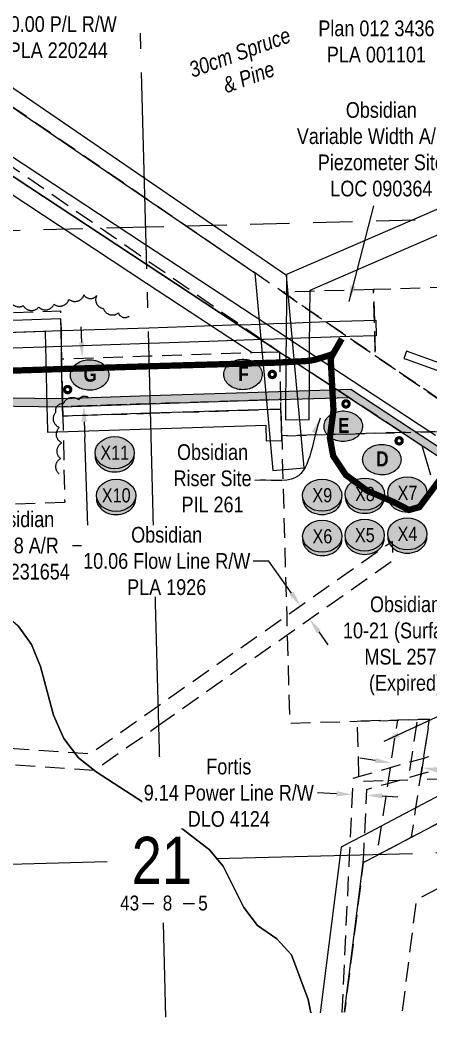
# Model space of a CAD drawing. Extents: x 627287 to 629983, y 5842729 to 5844535.
# Drawn here: x 628150 to 628411, y 5842750 to 5843385 of the extents above; entities that cross this region are included whole.
import ezdxf
from ezdxf.enums import TextEntityAlignment as Align

# ---------------------------------------------------------------- set-up
doc = ezdxf.new("R2010")
doc.units = 0
doc.header["$LTSCALE"] = 5
doc.header["$PDSIZE"] = 0.5
for name, pattern in [('0', [1, 1, 0]), ('foc-ACCESSROAD', [3.75, 2.5, -1.25]), ('foc-FLOWLINE', [3.75, 2.5, -1.25]), ('foc-LSD', [8, 5, -3]), ('foc-QUARTERLINE', [33, 25, -3, 2, -3]), ('foc-WHEELTRACKS', [2, 0.4, -1.6])]:
    doc.linetypes.add(name, pattern=pattern)
doc.layers.get('Defpoints').update_dxf_attribs({"color": 9})
for name, color, linetype in [('10', 1, 'Continuous'), ('9', 3, 'Continuous'), ('AS-ROADS', 254, 'Continuous'), ('C-AR', 13, 'foc-ACCESSROAD'), ('C-FLOWLINE', 13, 'foc-FLOWLINE'), ('C-RW', 13, 'Continuous'), ('C-WS', 13, 'foc-ACCESSROAD'), ('CG-NOTES', 7, 'Continuous'), ('F-EZE', 190, 'foc-FLOWLINE'), ('F-RW', 190, 'Continuous'), ('L-QSEC', 8, 'foc-QUARTERLINE'), ('L-SECLBL', 7, 'Continuous'), ('L-SECTION-LSD', 7, 'foc-LSD'), ('P-CROSSINGS', 250, 'Continuous'), ('P-TEMP-H', 41, 'Continuous'), ('P-TEMP_WORKSPACE', 46, 'Continuous'), ('T-BUSH', 110, '0'), ('T-BUSH-T', 110, 'Continuous'), ('T-CREEK', 160, 'Continuous'), ('T-WATER-P3', 160, 'foc-WHEELTRACKS')]:
    doc.layers.add(name, color=color, linetype=linetype)
for name, color, linetype, lineweight in [('C-AR-T', 13, 'Continuous', 9), ('C-RW-T', 13, 'Continuous', 9), ('F-EZE-T', 190, 'Continuous', 9), ('F-RW-T', 190, 'Continuous', 9)]:
    doc.layers.add(name, color=color, linetype=linetype, lineweight=lineweight)
doc.styles.add('80CG', font='ARIALN.TTF', dxfattribs={"height": 10})
doc.styles.add('80L', font='ARIALN.TTF', dxfattribs={"height": 10})
doc.styles.add('80LS', font='ARIALNI.TTF', dxfattribs={"height": 10})
doc.styles.add('BOLD', font='ARIALNB.TTF')
doc.styles.add('Crossing', font='ARIALN.TTF', dxfattribs={"height": 10})
doc.styles.add('foc-LtypeFont', font='ARIALN.TTF', dxfattribs={"height": 7.35})
doc.styles.add('SIMPLEX', font='ARIALN.TTF')
doc.linetypes.add('foc-TOPO-flowdirection-NOLINE', pattern='A,0,[">",foc-LtypeFont,S=0.3,R=0,X=0,Y=-0.945],-20,[">",foc-LtypeFont,S=0.3,R=0,X=0,Y=-0.945],0', length=20)
doc.dimstyles.new('Compass 5 000', dxfattribs={"dimscale": 5, "dimtxt": 9, "dimasz": 2, "dimexe": 0.2, "dimexo": 0.0625, "dimgap": 0.5, "dimtad": 0, "dimtih": 1, "dimtoh": 1, "dimzin": 0, "dimdsep": 46, "dimtxsty": '80CG', "dimcen": 0.1, "dimse1": 1, "dimse2": 1, "dimclrd": 256, "dimclrt": 256, "dimaunit": 1, "dimadec": 4, "dimazin": 0, "dimtfac": 0.06, "dimtofl": 0, "dimtmove": 0, "dimatfit": 1, "dimfxl": 0.2, "dimtolj": 1, "dimtzin": 0, "dimlwd": -1, "dimarcsym": 0})

# ---------------------------------------------------------------- blocks, each defined once
blk = doc.blocks.new('L-SECLBL')
at = {"layer": '9', "color": 7}
for p, q in [((-5.08, -27.83), (-12.29, -27.83)), ((20.7, -27.83), (13.5, -27.83))]:
    blk.add_line(p, q, dxfattribs=at)
at = {"layer": '10', "color": 2, "style": 'SIMPLEX'}
blk.add_attdef('SEC', text='', height=30, dxfattribs=at).set_placement((0, 0), align=Align.MIDDLE)
at = {"layer": '10', "color": 5, "style": '80L'}
blk.add_attdef('TWP', text='', height=9.5, dxfattribs=at).set_placement((-14.43, -27.37), align=Align.MIDDLE_RIGHT)
blk.add_attdef('RGE', text='', height=9.5, dxfattribs=at).set_placement((3.62, -27.37), align=Align.MIDDLE_CENTER)
blk.add_attdef('MER', text='', height=9.5, dxfattribs=at).set_placement((23.17, -27.37), align=Align.MIDDLE_LEFT)
blk = doc.blocks.new('AA')
at = {"const_width": 4}
blk.add_lwpolyline([(-1, 0, 1), (1, 0, 1)], format="xyb", close=True, dxfattribs=at)
blk.add_circle((0, 0), 2)
blk = doc.blocks.new('Route_Letters')
h = blk.add_hatch(color=255)
h.dxf.hatch_style = 1
edge = h.paths.add_edge_path()
edge.add_ellipse((-0.12, 0.46), major_axis=(-11.97, 0), ratio=0.789318, start_angle=0, end_angle=360)
at = {"color": 5}
blk.add_open_spline([(-12.34, 0.46), (-12.34, -0.25), (-12.24, -0.97), (-11.72, -2.79), (-11.14, -3.88), (-9.56, -5.81), (-8.54, -6.66), (-6.22, -8.02), (-4.9, -8.54), (-2.12, -9.17), (-0.66, -9.3), (2.22, -9.13), (3.64, -8.84), (6.27, -7.89), (7.48, -7.22), (9.54, -5.6), (10.38, -4.64), (11.6, -2.54), (11.97, -1.4), (12.18, 0.91), (12.02, 2.08), (11.2, 4.3), (10.54, 5.35), (8.8, 7.2), (7.72, 7.99), (5.29, 9.24), (3.93, 9.68), (1.11, 10.18), (-0.35, 10.23), (-3.22, 9.91), (-4.61, 9.55), (-7.16, 8.47), (-8.32, 7.75), (-10.24, 6.02), (-11, 5.02), (-12.05, 2.86), (-12.32, 1.7), (-12.34, 0.52), (-12.34, 0.49), (-12.34, 0.46)], degree=3, knots=[0, 0, 0, 0, 0.219529, 0.219529, 0.575727, 0.575727, 0.931924, 0.931924, 1.288121, 1.288121, 1.644318, 1.644318, 2.000515, 2.000515, 2.356712, 2.356712, 2.712909, 2.712909, 3.069107, 3.069107, 3.425304, 3.425304, 3.781501, 3.781501, 4.137698, 4.137698, 4.493895, 4.493895, 4.850092, 4.850092, 5.20629, 5.20629, 5.562487, 5.562487, 5.918684, 5.918684, 6.274881, 6.274881, 6.283185, 6.283185, 6.283185, 6.283185], dxfattribs=at)
at = {"color": 14, "style": 'BOLD'}
blk.add_attdef('A', text='', height=9.5, dxfattribs=at).set_placement((0.22, 0.98), align=Align.MIDDLE)
blk = doc.blocks.new('*D468')
at = {"layer": 'C-AR-T', "transparency": 16777216}
for p, q in [((628189.42, 5843179.7), (628189.09, 5843189.7)), ((628191.06, 5843129.23), (628191.39, 5843119.24)), ((628193.63, 5843050.4), (628191.39, 5843119.24)), ((628183.63, 5843050.4), (628193.63, 5843050.4))]:
    blk.add_line(p, q, dxfattribs=at)
for points in [[(628191.08, 5843179.76), (628187.75, 5843179.65), (628189.74, 5843169.71)], [(628192.73, 5843129.29), (628189.4, 5843129.18), (628190.74, 5843139.23)]]:
    blk.add_solid(points, dxfattribs=at)
at = {"layer": 'Defpoints', "color": 0, "transparency": 16777216}
for p in [(628205.92, 5843170.23), (628190.74, 5843139.23), (628206.92, 5843139.75)]:
    blk.add_point(p, dxfattribs=at)
at = {"layer": 'C-AR-T', "transparency": 16777216, "insert": (628149.34, 5843050.4), "char_height": 10, "attachment_point": 5, "style": '80CG'}
blk.add_mtext('\\A1;\\A1;Obsidian \\P30.48 A/R\\PLOC 231654', dxfattribs=at)
blk = doc.blocks.new('*D462')
at = {"layer": 'C-RW-T', "transparency": 16777216}
for p, q in [((628376.21, 5842913.62), (628366.32, 5842915.12)), ((628415.87, 5842907.58), (628499.07, 5842894.91))]:
    blk.add_line(p, q, dxfattribs=at)
for points in [[(628376.46, 5842915.26), (628375.96, 5842911.97), (628386.1, 5842912.11)], [(628416.13, 5842909.22), (628415.62, 5842905.93), (628405.99, 5842909.08)]]:
    blk.add_solid(points, dxfattribs=at)
at = {"layer": 'Defpoints', "color": 0, "transparency": 16777216}
for p in [(628387.44, 5842920.91), (628407.33, 5842917.89), (628405.99, 5842909.08)]:
    blk.add_point(p, dxfattribs=at)
at = {"layer": 'C-RW-T', "transparency": 16777216, "insert": (628554.53, 5842894.91), "char_height": 10, "attachment_point": 5, "style": '80CG'}
blk.add_mtext('\\A1;Obsidian\\P20.12 Flow Line R/W\\PPLA 3102', dxfattribs=at)
blk = doc.blocks.new('*D466')
at = {"layer": 'C-RW-T', "transparency": 16777216}
for p, q in [((628308.49, 5843040.54), (628298.49, 5843040.54)), ((628322.88, 5843020.09), (628308.49, 5843040.54)), ((628340.18, 5842995.5), (628345.93, 5842987.32))]:
    blk.add_line(p, q, dxfattribs=at)
for points in [[(628324.24, 5843021.05), (628321.52, 5843019.13), (628328.63, 5843011.91)], [(628341.54, 5842996.46), (628338.82, 5842994.54), (628334.42, 5843003.68)]]:
    blk.add_solid(points, dxfattribs=at)
at = {"layer": 'Defpoints', "color": 0, "transparency": 16777216}
for p in [(628328.63, 5843011.91), (628307.4, 5842996.97), (628313.19, 5842988.74)]:
    blk.add_point(p, dxfattribs=at)
at = {"layer": 'C-RW-T', "transparency": 16777216, "insert": (628243.49, 5843040.54), "char_height": 10, "attachment_point": 5, "style": '80CG', "bg_fill": 3, "box_fill_scale": 1.1, "bg_fill_color": 256, "bg_fill_true_color": 13158600, "bg_fill_transparency": 0}
blk.add_mtext('\\A1;Obsidian\\P10.06 Flow Line R/W\\PPLA 1926', dxfattribs=at)
blk = doc.blocks.new('*D472')
at = {"layer": 'C-RW-T', "transparency": 16777216}
for p, q in [((628426, 5843388.06), (628416, 5843387.81)), ((628455.99, 5843388.84), (628465.98, 5843389.1))]:
    blk.add_line(p, q, dxfattribs=at)
for points in [[(628425.96, 5843389.73), (628426.04, 5843386.4), (628436, 5843388.32)], [(628455.94, 5843390.51), (628456.03, 5843387.18), (628445.99, 5843388.58)]]:
    blk.add_solid(points, dxfattribs=at)
at = {"layer": 'Defpoints', "color": 0, "transparency": 16777216}
for p in [(628435.99, 5843388.59), (628436, 5843388.32), (628445.98, 5843388.85)]:
    blk.add_point(p, dxfattribs=at)
at = {"layer": 'C-RW-T', "transparency": 16777216, "insert": (628376.92, 5843387.81), "char_height": 10, "attachment_point": 5, "style": '80CG'}
blk.add_mtext('\\A1;Obsidian\\P10.00 P/L R/W\\PPlan 012 3436\\PPLA 001101', dxfattribs=at)
blk = doc.blocks.new('*D439')
at = {"layer": 'Defpoints', "color": 0, "transparency": 16777216}
for p in [(628361.51, 5842891.99), (628360.75, 5842875.85), (628369.88, 5842875.41)]:
    blk.add_point(p, dxfattribs=at)
at = {"layer": 'F-EZE-T', "transparency": 16777216}
for p, q in [((628351.52, 5842892.47), (628339.34, 5842893.04)), ((628380.64, 5842891.08), (628390.62, 5842890.61))]:
    blk.add_line(p, q, dxfattribs=at)
for points in [[(628351.6, 5842894.13), (628351.44, 5842890.8), (628361.51, 5842891.99)], [(628380.71, 5842892.75), (628380.56, 5842889.42), (628370.65, 5842891.56)]]:
    blk.add_solid(points, dxfattribs=at)
at = {"layer": 'F-EZE-T', "transparency": 16777216, "insert": (628283, 5842893.04), "char_height": 10, "attachment_point": 5, "style": '80CG', "bg_fill": 3, "box_fill_scale": 1.1, "bg_fill_color": 256, "bg_fill_true_color": 13158600, "bg_fill_transparency": 0}
blk.add_mtext('\\A1;Fortis\\P9.14 Power Line R/W\\PDLO 4124', dxfattribs=at)
blk = doc.blocks.new('*D444')
at = {"layer": 'Defpoints', "color": 0, "transparency": 16777216}
for p in [(628112.83, 5843363.86), (628240.84, 5843276.22), (628235.18, 5843267.97)]:
    blk.add_point(p, dxfattribs=at)
at = {"layer": 'F-RW-T', "transparency": 16777216}
for p, q in [((628118.48, 5843372.11), (628125.39, 5843382.2)), ((628125.39, 5843382.2), (628135.39, 5843382.2)), ((628101.53, 5843347.35), (628095.88, 5843339.1))]:
    blk.add_line(p, q, dxfattribs=at)
for points in [[(628117.11, 5843373.05), (628119.86, 5843371.17), (628112.83, 5843363.86)], [(628100.16, 5843348.3), (628102.91, 5843346.41), (628107.18, 5843355.61)]]:
    blk.add_solid(points, dxfattribs=at)
at = {"layer": 'F-RW-T', "transparency": 16777216, "insert": (628174.48, 5843382.2), "char_height": 10, "attachment_point": 5, "style": '80CG'}
blk.add_mtext('\\A1;Vermilion\\P10.00 P/L R/W\\PPLA 220244', dxfattribs=at)
blk = doc.blocks.new('xing2')
h = blk.add_hatch(color=50)
h.dxf.hatch_style = 1
edge = h.paths.add_edge_path()
edge.add_ellipse((0, 0), major_axis=(-12.5, 0), ratio=0.816297, start_angle=0, end_angle=360)
h = blk.add_hatch(color=250)
h.dxf.hatch_style = 1
edge = h.paths.add_edge_path()
edge.add_ellipse((0, -2.05), major_axis=(-12.5, 0), ratio=0.816297, start_angle=0, end_angle=180)
edge.add_line((12.5, -2.05), (12.5, 0))
edge.add_ellipse((0, 0), major_axis=(-12.5, 0), ratio=0.816297, start_angle=0, end_angle=180, ccw=False)
edge.add_line((-12.5, 0), (-12.5, -2.05))
at = {"color": 250}
blk.add_ellipse((0, 0), major_axis=(-12.5, 0), ratio=0.816297, dxfattribs=at)
blk.add_ellipse((0, -2.05), major_axis=(-12.5, 0), ratio=0.816297, start_param=0, end_param=3.141593, dxfattribs=at)
at = {"color": 250, "style": 'Crossing'}
blk.add_attdef('CROSSING', text='', height=9, dxfattribs=at).set_placement((0.09, 0.02), align=Align.MIDDLE_CENTER)
at = {"color": 250, "style": 'Crossing', "flags": 1}
for tag, p in [('OWNER', (0.09, -12.49)), ('DESCRIPTION', (0.09, -25.77)), ('LOCATION', (0.09, -39.3)), ('DWG_REF', (0.09, -52.84))]:
    blk.add_attdef(tag, text='', height=9, dxfattribs=at).set_placement(p, align=Align.MIDDLE_CENTER)

msp = doc.modelspace()

# ---------------------------------------------------------------- hatches: boundary and pattern name
at = {"layer": 'P-TEMP-H'}
h = msp.add_hatch(color=256, dxfattribs=at)
h.dxf.hatch_style = 1
h.paths.add_polyline_path([(629244.943, 5843401.842), (629211.857, 5843394.6), (629069.589, 5843377.895), (629039.508, 5843374.362), (628894.53, 5843357.339), (628863.264, 5843355.363), (628770.76, 5843349.521), (628698.707, 5843391.506), (628673.287, 5843406.318), (628667.858, 5843404.936), (628650.931, 5843400.451), (628530.996, 5843202.487), (628499.371, 5843150.319), (628459.582, 5843084.724), (628399.011, 5843124.583), (628360.73, 5843149.773), (628314.643, 5843148.263), (628294.822, 5843147.617), (628232.594, 5843145.59), (628177.23, 5843143.786), (628054.345, 5843145.358), (627825.184, 5843137.556), (627817.705, 5843199.878), (627812.742, 5843199.283), (627820.768, 5843132.404), (628054.398, 5843140.359), (628177.279, 5843138.787), (628232.756, 5843140.595), (628294.984, 5843142.622), (628314.807, 5843143.268), (628359.308, 5843144.726), (628396.263, 5843120.408), (628461.166, 5843077.698), (628503.645, 5843147.728), (628535.271, 5843199.897), (628654.161, 5843396.136), (628669.115, 5843400.099), (628672.538, 5843400.97), (628696.191, 5843387.187), (628769.558, 5843344.437), (628863.579, 5843350.375), (628894.98, 5843352.359), (629040.091, 5843369.398), (629070.172, 5843372.93), (629212.684, 5843389.665), (629246.16, 5843396.992), (629373.257, 5843433.002), (629436.099, 5843474.146), (629453.02, 5843488.922), (629454.286, 5843499.98), (629456.532, 5843519.592), (629460.887, 5843558.495), (629460.27, 5843561.216), (629452.887, 5843593.774), (629448.012, 5843592.668), (629455.395, 5843560.11), (629455.826, 5843558.212), (629451.565, 5843520.154), (629449.32, 5843500.548), (629448.274, 5843491.414), (629433.072, 5843478.138), (629371.159, 5843437.602)])

# ---------------------------------------------------------------- linework, layer by layer
at = {"layer": 'AS-ROADS', "const_width": 3.999, "flags": 128}
msp.add_lwpolyline([(628348.617, 5843172.105, -0.0227462), (628337.688, 5843168.669, -0.0505272), (628332.584, 5843167.855, -0.0014395), (628315.91, 5843166.949, -0.0052651), (628311.348, 5843166.762, -0.0008006), (628257.401, 5843165.21, 0.0011202), (628218.845, 5843164.076, 0.0000976), (628159.32, 5843162.18, 0.0002342), (628134.521, 5843161.374, 0.000683)], format="xyb", dxfattribs=at)
msp.add_lwpolyline([(628426.762, 5843104.435), (628421.986, 5843098.7), (628404.323, 5843074.942), (628397.647, 5843073.035), (628388.069, 5843078.057), (628371.016, 5843085.309), (628357.444, 5843095.393), (628349.405, 5843107.491), (628347.31, 5843119.047), (628349.59, 5843136.618), (628347.815, 5843169.578), (628354.89, 5843181.981)], dxfattribs=at)
at = {"layer": 'C-AR', "flags": 128}
msp.add_lwpolyline([(628375.054, 5843213.363), (628334.697, 5843212.131), (628319.687, 5843211.677), (628317.443, 5843211.609), (628319.673, 5843210.073), (628334.616, 5843199.786), (628376.223, 5843171.173), (628375.054, 5843213.363)], dxfattribs=at)
msp.add_lwpolyline([(628232.756, 5843140.595), (628177.279, 5843138.787), (628176.622, 5843169.28), (628231.952, 5843171.083), (628292.588, 5843173.058), (628297.875, 5843173.231), (628312.253, 5843173.698), (628315.202, 5843173.794), (628315.999, 5843143.307), (628314.807, 5843143.268), (628294.984, 5843142.622), (628232.756, 5843140.595)], close=True, dxfattribs=at)
at = {"layer": 'C-FLOWLINE', "flags": 128}
for points in [[(628238.136, 5842935.933), (628320.157, 5842993.643), (628387.438, 5843040.983), (628387.103, 5843053.049), (628319.821, 5843005.709), (628237.817, 5842948.009), (628194.789, 5842917.736), (627714.67, 5842949.79), (627708.666, 5842950.187), (627693.413, 5842951.202), (627435.038, 5842968.459), (627404.821, 5842970.476), (627386.43, 5842971.703), (627377.874, 5842972.274), (627348.754, 5842974.217), (627305.216, 5842977.123)], [(627305.481, 5842967.022), (627343.986, 5842964.452), (627358.328, 5842963.495), (627387.465, 5842961.533), (627396.063, 5842960.953), (627405.086, 5842960.375), (627435.303, 5842958.358), (627691.998, 5842941.213), (627707.25, 5842940.197), (627713.256, 5842939.801), (628197.669, 5842907.461), (628238.136, 5842935.933)], [(628378.727, 5842853.988), (628399.244, 5842864.776), (628402.094, 5842883.498), (628404.846, 5842901.576), (628405.375, 5842905.056), (628406.888, 5842914.99), (628410.675, 5842939.862), (628403.053, 5842939.65), (628390.235, 5842939.295), (628385.618, 5842908.965), (628384.406, 5842901.009), (628384.105, 5842899.032), (628379.97, 5842871.868), (628377.242, 5842853.949), (628377.12, 5842853.145), (628378.727, 5842853.988)]]:
    msp.add_lwpolyline(points, dxfattribs=at)
at = {"layer": 'C-RW', "flags": 128}
for points in [[(627825.84, 5843773.839), (627905.342, 5843677.275), (627905.546, 5843675.966), (627910.243, 5843645.927), (627942.13, 5843442.038), (627946.841, 5843411.916), (627949.932, 5843392.156), (627957.452, 5843388.09), (627966.243, 5843383.337), (628136.963, 5843291.041), (628230.39, 5843229.56), (628315.153, 5843173.781), (628319.356, 5843171.014), (628334.338, 5843161.159), (628393.275, 5843122.374), (628405.896, 5843114.069), (628411.426, 5843095.464)], [(628414.488, 5843120.449), (628410.821, 5843122.862), (628334.427, 5843173.133), (628319.443, 5843182.993), (628230.067, 5843241.809), (628142.125, 5843299.675), (628102.254, 5843321.23), (627971.024, 5843392.179), (627962.232, 5843396.933), (627959.095, 5843398.629), (627956.787, 5843413.382), (627952.076, 5843443.504), (627920.376, 5843646.196), (627915.678, 5843676.236), (627914.848, 5843681.543), (627838.572, 5843774.177)], [(628315.153, 5843173.781), (628230.39, 5843229.56), (628136.963, 5843291.041), (627966.243, 5843383.337), (627971.024, 5843392.179), (627978.807, 5843406.67), (627969.974, 5843411.253), (627962.232, 5843396.933), (627957.452, 5843388.09), (627952.699, 5843379.3), (628131.831, 5843282.456), (628230.711, 5843217.388), (628297.833, 5843173.219), (628315.153, 5843173.781)], [(628438.945, 5843274.534), (628319.782, 5843222.862), (628319.752, 5843219.286), (628319.687, 5843211.677), (628319.673, 5843210.073), (628319.443, 5843182.993), (628319.356, 5843171.014), (628319.067, 5843130.599), (628334.101, 5843130.453), (628334.338, 5843161.159), (628334.427, 5843173.133), (628334.616, 5843199.786), (628334.678, 5843209.464), (628334.697, 5843212.131), (628334.703, 5843212.991), (628439.388, 5843258.352)], [(628073.48, 5843183.653), (628177.084, 5843187.168), (628232.326, 5843189.045), (628255.757, 5843189.839), (628273.163, 5843190.429), (628290.455, 5843191.017), (628291.862, 5843190.972), (628307.853, 5843191.608), (628311.61, 5843191.735), (628320.404, 5843192.034), (628335.455, 5843192.544), (628346.109, 5843192.906), (628376.513, 5843193.938), (628376.79, 5843183.936), (628359.981, 5843183.366), (628335.385, 5843182.532), (628322.318, 5843182.089), (628320.321, 5843182.021), (628312.449, 5843181.754), (628305.448, 5843181.517), (628304.919, 5843181.499), (628292.752, 5843181.087), (628287.627, 5843180.912), (628270.241, 5843180.324), (628232.59, 5843179.048), (628177.299, 5843177.174), (628076.498, 5843173.757)], [(628434.972, 5843160.202), (628396.135, 5843174.213), (628394.439, 5843169.513), (628396.546, 5843168.752), (628433.649, 5843155.368)], [(628356.634, 5842753.39), (628368.574, 5842848.656), (628377.12, 5842853.145), (628378.727, 5842853.988), (628399.244, 5842864.776), (628454.351, 5842893.748), (628456.598, 5842903.015), (628438.247, 5842902.504), (628402.094, 5842883.498), (628379.97, 5842871.868), (628369.451, 5842866.338), (628360.061, 5842861.402), (628354.395, 5842858.424), (628353.758, 5842853.327), (628341.213, 5842752.98)]]:
    msp.add_lwpolyline(points, dxfattribs=at)
at = {"layer": 'C-RW'}
for points in [[(628073.48, 5843183.653), (628166.246, 5843186.8), (628166.466, 5843176.571), (628166.628, 5843169.065), (628167.285, 5843138.572), (628167.414, 5843132.57), (628167.631, 5843122.466), (628233.221, 5843124.604), (628306.461, 5843126.99), (628306.782, 5843117.056), (628316.775, 5843117.343), (628316.453, 5843127.316), (628316.166, 5843137.308), (628232.895, 5843134.595), (628177.408, 5843132.787), (628177.279, 5843138.787), (628176.622, 5843169.28), (628176.461, 5843176.786), (628176.245, 5843186.78), (628176.076, 5843194.686), (628053.543, 5843190.527)], [(628316.453, 5843127.316), (628316.492, 5843127.317)]]:
    msp.add_lwpolyline(points, dxfattribs=at)
at = {"layer": 'C-WS', "flags": 128}
for points in [[(627525.014, 5843765.846), (627527.527, 5843669.929), (627563.509, 5843670.884), (627565.047, 5843666.926), (627570.103, 5843653.934), (627573.956, 5843644.033), (627576.663, 5843637.069), (627577.808, 5843634.131), (627580.584, 5843626.999), (627581.832, 5843625.574), (627595.899, 5843609.521), (627807.119, 5843368.502), (627912.819, 5843406.904), (627946.841, 5843411.916), (627956.787, 5843413.382), (627967.027, 5843414.89), (627978.807, 5843406.67), (628102.254, 5843321.23), (628230.311, 5843232.542), (628315.153, 5843173.781), (628319.356, 5843171.014), (628334.338, 5843161.159), (628393.275, 5843122.374), (628410.821, 5843122.862), (628424.861, 5843123.252), (628434.417, 5843123.518), (628445.613, 5843123.829), (628436.248, 5843130.206), (628428.254, 5843135.648), (628376.223, 5843171.173), (628334.616, 5843199.786), (628319.673, 5843210.073), (628317.443, 5843211.609), (628229.27, 5843271.995), (627983.426, 5843440.364), (627974.103, 5843446.749), (627952.076, 5843443.504), (627942.13, 5843442.038), (627905.316, 5843436.614), (627816.306, 5843404.277), (627611.483, 5843637.993), (627607.05, 5843643.056), (627605.828, 5843646.198), (627602.315, 5843655.226), (627598.504, 5843665.028), (627597.427, 5843667.784), (627595.888, 5843671.744), (627606.352, 5843672.022), (627608.29, 5843672.074), (627608.249, 5843673.662), (627605.777, 5843767.992)], [(628393.619, 5842754.373), (628402.466, 5842825.141), (628461.531, 5842856.185), (628486.01, 5842869.06), (628494.498, 5842904.067), (628505.631, 5842904.377), (628503.195, 5842992.094), (628502.904, 5843002.577), (628500.788, 5843078.759), (628499.96, 5843108.556), (628499.494, 5843125.327), (628489.193, 5843125.041), (628484.675, 5843124.915), (628477.224, 5843124.707), (628472.48, 5843124.576), (628453.742, 5843124.034), (628461.34, 5843136.738), (628465.576, 5843143.721), (628466.266, 5843144.858), (628510.071, 5843217.114), (628503.436, 5843216.93), (628496.296, 5843216.731), (628474.881, 5843216.136), (628459.644, 5843215.713), (628455.07, 5843215.586), (628450.088, 5843215.447), (628445.932, 5843215.332), (628375.055, 5843213.364), (628376.225, 5843171.133), (628428.253, 5843135.646), (628436.247, 5843130.204), (628445.613, 5843123.829), (628434.417, 5843123.518), (628424.861, 5843123.252), (628410.821, 5843122.862), (628393.275, 5843122.374), (628316.64, 5843120.245), (628319.822, 5843005.709), (628320.157, 5842993.643), (628321.719, 5842937.391), (628364.582, 5842938.581), (628390.235, 5842939.294), (628403.053, 5842939.65), (628410.675, 5842939.862), (628406.888, 5842914.99), (628405.375, 5842905.056), (628404.846, 5842901.576), (628438.247, 5842902.505), (628456.598, 5842903.015), (628454.351, 5842893.748), (628399.244, 5842864.776), (628378.727, 5842853.988), (628377.12, 5842853.146), (628368.574, 5842848.656), (628356.634, 5842753.39)], [(628393.275, 5843122.374), (628334.338, 5843161.159), (628319.356, 5843171.014), (628315.203, 5843173.748), (628315.999, 5843143.307), (628316.166, 5843137.308), (628316.64, 5843120.245), (628393.275, 5843122.374)], [(628384.406, 5842901.009), (628391.814, 5842901.215), (628397.221, 5842901.366), (628397.441, 5842902.808), (628398.954, 5842912.742), (628403.053, 5842939.65), (628390.235, 5842939.295), (628364.582, 5842938.581), (628365.562, 5842903.285), (628365.64, 5842900.488), (628384.406, 5842901.009)]]:
    msp.add_lwpolyline(points, dxfattribs=at)
msp.add_lwpolyline([(628178.592, 5843077.805), (628056.669, 5843073.655), (628054.602, 5843134.361), (628054.398, 5843140.362), (628053.553, 5843165.164), (628053.36, 5843170.842), (628053.213, 5843175.154), (628052.518, 5843195.577), (628175.966, 5843199.78), (628176.245, 5843186.78), (628176.461, 5843176.786), (628176.622, 5843169.28), (628177.279, 5843138.787), (628177.408, 5843132.785), (628178.592, 5843077.805)], close=True, dxfattribs=at)
at = {"layer": 'F-EZE', "flags": 128}
for points in [[(628232.895, 5843134.595), (628316.166, 5843137.308), (628315.999, 5843143.307), (628232.737, 5843140.594), (628177.279, 5843138.787), (628177.408, 5843132.787), (628232.895, 5843134.595)], [(628368.574, 5842848.656), (628368.854, 5842853.727), (628369.451, 5842866.338), (628370.822, 5842895.27), (628384.105, 5842899.032), (628391.814, 5842901.215), (628397.441, 5842902.808), (628405.375, 5842905.056), (628460.908, 5842920.784), (628463.383, 5842930.991), (628406.888, 5842914.99), (628398.954, 5842912.742), (628385.618, 5842908.965), (628365.562, 5842903.285), (628361.999, 5842902.276), (628360.061, 5842861.402), (628359.686, 5842853.484), (628354.94, 5842753.345)]]:
    msp.add_lwpolyline(points, dxfattribs=at)
at = {"layer": 'F-RW', "flags": 128}
msp.add_lwpolyline([(627877.221, 5843775.204), (627943.682, 5843694.488), (627946.408, 5843677.053), (627951.106, 5843647.013), (627957.373, 5843606.947), (627976.22, 5843486.44), (627983.426, 5843440.364), (628229.27, 5843271.995), (628299.515, 5843223.886), (628310.935, 5843098.109), (628330.848, 5843099.917), (628319.749, 5843222.17), (628228.944, 5843284.341), (627992.641, 5843446.176), (627986.073, 5843488.173), (627967.245, 5843608.617), (627961.189, 5843647.281), (627956.49, 5843677.321), (627953.142, 5843698.736), (627889.9, 5843775.541)], dxfattribs=at)
at = {"layer": 'L-QSEC'}
for p, q in [((628274.864, 5842851.215), (629052.118, 5842871.866)), ((627428.623, 5842828.734), (628205.631, 5842849.375))]:
    msp.add_line(p, q, dxfattribs=at)
at = {"layer": 'L-QSEC', "flags": 128}
for points in [[(628239.52, 5842896.706), (628219.559, 5843654.134)], [(628243.017, 5842750.371), (628241.435, 5842810.329)]]:
    msp.add_lwpolyline(points, dxfattribs=at)
at = {"layer": 'L-SECTION-LSD'}
for p, q in [((629041.436, 5843274.207), (628230.132, 5843252.941)), ((628230.132, 5843252.941), (627418.061, 5843231.654))]:
    msp.add_line(p, q, dxfattribs=at)
at = {"layer": 'P-TEMP_WORKSPACE'}
msp.add_lwpolyline([(628459.582, 5843084.724), (628399.011, 5843124.583), (628360.73, 5843149.773), (628314.643, 5843148.263), (628294.822, 5843147.617), (628232.594, 5843145.59), (628177.23, 5843143.786), (628054.345, 5843145.358), (627825.184, 5843137.556), (627817.705, 5843199.878), (627812.742, 5843199.283), (627820.768, 5843132.404), (628054.398, 5843140.359), (628177.279, 5843138.787), (628232.756, 5843140.595), (628294.984, 5843142.622), (628314.807, 5843143.268), (628359.308, 5843144.726), (628396.263, 5843120.408), (628461.166, 5843077.698)], dxfattribs=at)
at = {"layer": 'T-BUSH', "flags": 128}
for points in [[(627627.417, 5843143.712, 0.5205671), (627637.397, 5843144.28, 0.5205671), (627647.377, 5843144.849, 0.5205671), (627657.358, 5843145.417, 0.5205671), (627667.047, 5843147.132, 0.5205671), (627671.558, 5843154.323, 0.5205671), (627671.739, 5843164.318, 0.5205671), (627671.92, 5843174.313, 0.5205671), (627672.101, 5843184.308, 0.5205671), (627672.282, 5843194.303, 0.5205671), (627672.463, 5843204.298, 0.5205671), (627673.924, 5843212.678, 0.5205671), (627683.695, 5843210.568, 0.5205671), (627693.467, 5843208.459, 0.5205671), (627703.238, 5843206.349, 0.5205671), (627707.826, 5843200.084, 0.5205671), (627707.761, 5843190.088, 0.5205671), (627707.695, 5843180.091, 0.5205671), (627708.347, 5843170.803, 0.5205671), (627718.344, 5843170.733, 0.5205671), (627728.34, 5843170.663, 0.5205671), (627738.335, 5843170.779, 0.5205671), (627748.33, 5843170.978, 0.5205671), (627758.324, 5843171.177, 0.5205671), (627768.319, 5843171.376, 0.5205671), (627778.312, 5843171.643, 0.5205671), (627788.302, 5843171.984, 0.5205671), (627798.293, 5843172.324, 0.5205671), (627808.282, 5843172.702, 0.5205671), (627818.266, 5843173.216, 0.5205671), (627828.249, 5843173.729, 0.5205671), (627838.232, 5843174.243, 0.5205671), (627848.208, 5843174.873, 0.5205671), (627858.166, 5843175.751, 0.5205671), (627863.17, 5843181.935, 0.5205671), (627869.904, 5843185.884, 0.5205671), (627879.898, 5843186.1, 0.5205671), (627889.892, 5843186.315, 0.5205671), (627899.887, 5843186.53, 0.5205671), (627909.881, 5843186.746, 0.5205671), (627912.447, 5843179.324, 0.5205671), (627912.508, 5843169.328, 0.5205671), (627913.256, 5843160.049, 0.5205671), (627923.245, 5843160.429, 0.5205671), (627933.235, 5843160.808, 0.5205671), (627943.224, 5843161.187, 0.5205671), (627953.214, 5843161.566, 0.5205671), (627963.203, 5843161.945, 0.5205671), (627973.192, 5843162.325, 0.5205671), (627983.179, 5843162.762, 0.5205671), (627993.166, 5843163.2, 0.5205671), (628003.153, 5843163.638, 0.5205671), (628013.14, 5843164.075, 0.5205671), (628023.127, 5843164.513, 0.5205671), (628033.114, 5843164.951, 0.5205671), (628043.101, 5843165.388, 0.5205671), (628053.088, 5843165.826, 0.5205671), (628061.585, 5843167.889, 0.5205671), (628061.573, 5843177.853, 0.5205671), (628061.071, 5843187.837, 0.5205671), (628064.302, 5843196.43, 0.5205671), (628073.15, 5843200.727, 0.5205671), (628082.679, 5843203.667, 0.5205671), (628092.546, 5843205.009, 0.5205671), (628102.532, 5843205.46, 0.5205671), (628112.507, 5843206.105, 0.5205671), (628122.476, 5843206.843, 0.5205671), (628131.489, 5843207.223, 0.5205671), (628135.099, 5843211.901, 0.5205671), (628143.534, 5843207.282, 0.5205671), (628152.208, 5843203.069, 0.5205671), (628162.057, 5843202.103, 0.5205671), (628171.795, 5843203.942, 0.5205671), (628181.281, 5843207.096, 0.5205671), (628190.877, 5843209.876, 0.5205671), (628198.929, 5843209.508, 0.5205671), (628203.155, 5843201.312, 0.5205671), (628212.735, 5843198.455, 0.5205671), (628219.547, 5843196.424, 0.5205671)], [(628175.159, 5843095.854, -0.5205671), (628175.938, 5843105.82, -0.5205671), (628176.718, 5843115.786, -0.5205671), (628175.173, 5843125.522, -0.5205671), (628173.019, 5843135.262, -0.5205671), (628177.857, 5843140.868, -0.5205671), (628187.596, 5843143.125, -0.5205671), (628193.785, 5843144.559, -0.5205671)]]:
    msp.add_lwpolyline(points, format="xyb", dxfattribs=at)
at = {"layer": 'T-CREEK'}
msp.add_lwpolyline([(628335.229, 5842753.104), (628333.487, 5842761.497), (628322.97, 5842790.056), (628313.469, 5842800.113), (628301.331, 5842808.606), (628292.547, 5842820.103), (628279.35, 5842846.29), (628270.629, 5842856.71), (628247.49, 5842874.894), (628198.587, 5842906.401), (628187.288, 5842915.315), (628178.105, 5842927.548), (628171.41, 5842942.414), (628163.117, 5842973.513), (628157.491, 5842987.417), (628148.886, 5842999.336)], dxfattribs=at)
at = {"layer": 'T-WATER-P3', "linetype": 'foc-TOPO-flowdirection-NOLINE', "flags": 128}
msp.add_lwpolyline([(628034.762, 5843172.286), (628034.762, 5843167.731), (628036.584, 5843164.087), (628039.317, 5843163.176), (628040.228, 5843159.532), (628039.317, 5843154.977), (628038.406, 5843148.6), (628037.495, 5843146.778), (628042.05, 5843147.689), (628045.694, 5843144.956), (628046.605, 5843142.223), (628045.694, 5843137.668), (628047.516, 5843133.114), (628051.16, 5843127.648), (628051.16, 5843125.826), (628051.16, 5843121.271), (628052.271, 5843108.227), (628057.824, 5843088.185), (628062.63, 5843074.373), (628083.957, 5843055.82), (628117.873, 5843026.315), (628148.886, 5842999.336), (628157.491, 5842987.417), (628163.117, 5842973.513), (628171.41, 5842942.414), (628178.105, 5842927.548), (628187.288, 5842915.315), (628198.587, 5842906.401), (628247.49, 5842874.894), (628270.629, 5842856.71), (628279.35, 5842846.29), (628292.547, 5842820.103), (628301.331, 5842808.606), (628313.469, 5842800.113), (628322.97, 5842790.056), (628333.487, 5842761.497), (628335.229, 5842753.104)], dxfattribs=at)

# ---------------------------------------------------------------- block references
at = {"layer": 'CG-NOTES'}
ref = msp.add_blockref('Route_Letters', (628194.541, 5843158.488), dxfattribs=dict(at, xscale=0.9993001224509918, yscale=0.9993001224509918, zscale=0.9993001224509918))
ref.add_attrib('A', 'G', dxfattribs={"layer": '0', "color": 170, "height": 9.493, "style": 'BOLD'}).set_placement((628194.765, 5843159.463), align=Align.MIDDLE)
ref = msp.add_blockref('Route_Letters', (628292.123, 5843158.833), dxfattribs=dict(at, xscale=0.9993001224509918, yscale=0.9993001224509918, zscale=0.9993001224509918))
ref.add_attrib('A', 'F', dxfattribs={"layer": '0', "color": 170, "height": 9.493, "style": 'BOLD'}).set_placement((628292.347, 5843159.807), align=Align.MIDDLE)
at = {"layer": 'CG-NOTES', "xscale": 0.9993001224509918, "yscale": 0.9993001224509918, "zscale": 0.9993001224509918}
for p in [(628310.667, 5843159.286), (628180.458, 5843149.69), (628357.584, 5843140.564), (628391.363, 5843117.052)]:
    msp.add_blockref('AA', p, dxfattribs=at)
at = {"layer": 'CG-NOTES'}
ref = msp.add_blockref('Route_Letters', (628355.936, 5843125.896), dxfattribs=dict(at, xscale=0.9993001224509918, yscale=0.9993001224509918, zscale=0.9993001224509918))
ref.add_attrib('A', 'E', dxfattribs={"layer": '0', "color": 170, "height": 9.493, "style": 'BOLD'}).set_placement((628356.16, 5843126.87), align=Align.MIDDLE)
ref = msp.add_blockref('Route_Letters', (628380.492, 5843104.615), dxfattribs=dict(at, xscale=0.9993001224509918, yscale=0.9993001224509918, zscale=0.9993001224509918))
ref.add_attrib('A', 'D', dxfattribs={"layer": '0', "color": 170, "height": 9.493, "style": 'BOLD'}).set_placement((628380.717, 5843105.59), align=Align.MIDDLE)
at = {"layer": 'L-SECLBL', "xscale": 0.9996429999999938, "yscale": 0.9996429999999938, "zscale": 0.9996429999999938}
msp.add_blockref('L-SECLBL', (628240.38, 5842850.298), dxfattribs=at).add_auto_attribs({'SEC': '21', 'TWP': '43', 'RGE': '8', 'MER': '5'})
at = {"layer": 'P-CROSSINGS', "color": 3, "xscale": 0.999657, "yscale": 0.999657, "zscale": 0.999657}
for p, values in [((628396.602, 5843083.945), {'CROSSING': 'X7'}), ((628369.539, 5843083.194), {'CROSSING': 'X8'}), ((628369.45, 5843057.041), {'CROSSING': 'X5'}), ((628396.602, 5843057.813), {'CROSSING': 'X4'})]:
    msp.add_blockref('xing2', p, dxfattribs=at).add_auto_attribs(values)

# ---------------------------------------------------------------- texts
at = {"layer": 'C-AR-T', "char_height": 9.99643, "attachment_point": 5, "style": '80CG'}
for s, insert in [('\\A1;Obsidian \\PVariable Width A/R &\\PPiezometer Site\\PLOC 090364', (628380.069, 5843302.534)), ('\\A1;Obsidian \\PRiser Site\\PPIL 261', (628272.657, 5843093.144)), ('\\A1;Obsidian \\P10-21 (Surface) \\PMSL 2579\\P(Expired)', (628395.431, 5842986.529))]:
    msp.add_mtext(s, dxfattribs=dict(at, insert=insert))

# ---------------------------------------------------------------- dimensions: what is measured, and where the dimension line sits
at = {"layer": 'C-AR-T'}
dim = msp.add_linear_dim(base=(628190.737, 5843139.226), p1=(628205.925, 5843170.235), p2=(628206.918, 5843139.753), angle=271.866079, text='\\A1;Obsidian \\P30.48 A/R\\PLOC 231654', dimstyle='Compass 5 000', override={"dimtmove": 1}, dxfattribs=at)
dim.commit()
dim.dimension.update_dxf_attribs({"geometry": '*D468', "text_midpoint": (628178.968, 5843050.401), "dimtype": 161})
at = {"layer": 'C-RW-T'}
dim = msp.add_aligned_dim(p1=(628445.982, 5843388.854), p2=(628435.989, 5843388.595), distance=0.271, text='Obsidian\\P10.00 P/L R/W\\PPlan 012 3436\\PPLA 001101', dimstyle='Compass 5 000', dxfattribs=at)
dim.commit()
dim.dimension.update_dxf_attribs({"geometry": '*D472', "text_midpoint": (628376.917, 5843387.806)})
dim = msp.add_linear_dim(base=(628405.988, 5842909.082), p1=(628387.437, 5842920.914), p2=(628407.329, 5842917.885), angle=351.343634, text='Obsidian\\P20.12 Flow Line R/W\\PPLA 3102', dimstyle='Compass 5 000', dxfattribs=at)
dim.commit()
dim.dimension.update_dxf_attribs({"geometry": '*D462', "text_midpoint": (628554.526, 5842894.91), "dimtype": 161})
at = {"layer": 'F-RW-T'}
dim = msp.add_linear_dim(base=(628112.834, 5843363.86), p1=(628235.184, 5843267.967), p2=(628240.836, 5843276.222), angle=55.601832, text='Vermilion\\P10.00 P/L R/W\\PPLA 220244', dimstyle='Compass 5 000', dxfattribs=at)
dim.commit()
dim.dimension.update_dxf_attribs({"geometry": '*D444', "text_midpoint": (628174.479, 5843382.203), "dimtype": 161})

# ---------------------------------------------------------------- leaders
at = {"layer": 'C-AR-T'}
for points in [[(628359.507, 5843205.778), (628375.231, 5843266.679)], [(628381.949, 5842925.899), (628431.704, 5842948.996)]]:
    msp.add_leader(points, dimstyle='Compass 5 000', dxfattribs=at)
at = {"layer": 'C-AR-T', "path_type": 1}
msp.add_leader([(628341.226, 5843131.403), (628325.429, 5843093.666), (628299.666, 5843091.899)], dimstyle='Compass 5 000', override={"dimgap": 0.5, "dimtad": 0}, dxfattribs=at)

# ---------------------------------------------------------------- next in the draw order: texts
at = {"layer": 'T-BUSH-T', "insert": (628288.232, 5843368.975), "char_height": 9.99659, "width": 67.28717, "attachment_point": 2, "rotation": 20, "style": '80LS', "bg_fill": 3, "box_fill_scale": 1.15, "bg_fill_color": 256, "bg_fill_true_color": 256, "bg_fill_transparency": 0}
msp.add_mtext('30cm Spruce\\P& Pine', dxfattribs=at)

# ---------------------------------------------------------------- next in the draw order: dimensions: what is measured, and where the dimension line sits
at = {"layer": 'C-RW-T'}
dim = msp.add_linear_dim(base=(628328.634, 5843011.91), p1=(628313.189, 5842988.74), p2=(628307.399, 5842996.969), angle=125.131371, text='Obsidian\\P10.06 Flow Line R/W\\PPLA 1926', dimstyle='Compass 5 000', override={"dimtfill": 1}, dxfattribs=at)
dim.commit()
dim.dimension.update_dxf_attribs({"geometry": '*D466', "text_midpoint": (628243.49, 5843040.54), "dimtype": 161})
at = {"layer": 'F-EZE-T'}
dim = msp.add_linear_dim(base=(628361.511, 5842891.992), p1=(628369.881, 5842875.413), p2=(628360.745, 5842875.846), angle=177.285852, text='Fortis\\P9.14 Power Line R/W\\PDLO 4124', dimstyle='Compass 5 000', override={"dimtfill": 1}, dxfattribs=at)
dim.commit()
dim.dimension.update_dxf_attribs({"geometry": '*D439', "text_midpoint": (628283, 5842893.043), "dimtype": 161})

# ---------------------------------------------------------------- next in the draw order: block references
at = {"layer": 'P-CROSSINGS', "color": 3, "xscale": 0.999657, "yscale": 0.999657, "zscale": 0.999657}
for p, values in [((628210.382, 5843109.514), {'CROSSING': 'X11'}), ((628211.294, 5843082.365), {'CROSSING': 'X10'}), ((628342.387, 5843082.422), {'CROSSING': 'X9'}), ((628342.476, 5843056.309), {'CROSSING': 'X6'})]:
    msp.add_blockref('xing2', p, dxfattribs=at).add_auto_attribs(values)

doc.saveas('drawing.dxf')
